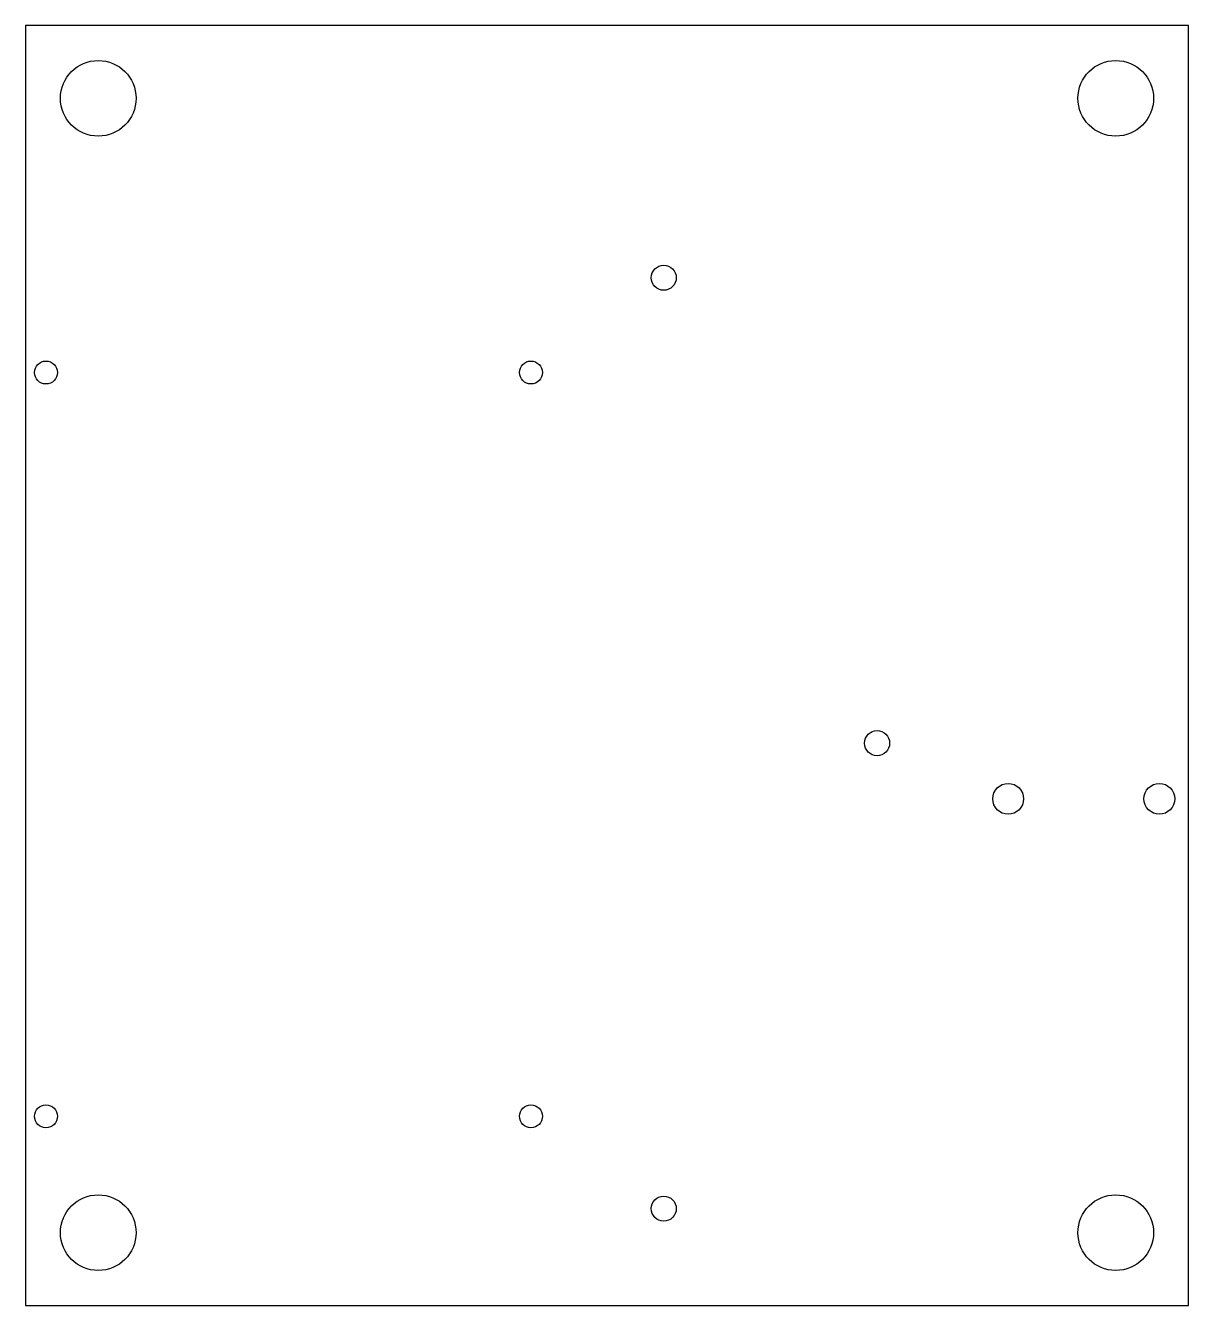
# Model space of a CAD drawing. Header units: millimetres. Extents: x -100 to 100, y -110 to 110.
import ezdxf

# ---------------------------------------------------------------- set-up
doc = ezdxf.new("R2010")
doc.units = ezdxf.units.MM

msp = doc.modelspace()

# ---------------------------------------------------------------- linework, layer by layer
at = {"color": 7, "linetype": 'Continuous', "lineweight": 25}
for p, q in [((-100, 110), (-100, -110)), ((100, 110), (-100, 110)), ((100, -110), (100, 110)), ((-100, -110), (100, -110))]:
    msp.add_line(p, q, dxfattribs=at)
for centre, radius in [((-87.5, 97.5), 6.5), ((87.5, 97.5), 6.5), ((9.76, 66.65), 2.153), ((-96.495, 50.365), 1.97), ((-13.085, 50.365), 1.97), ((46.46, -13.35), 2.153), ((69, -22.92), 2.65), ((95, -22.92), 2.65), ((-96.495, -77.495), 1.97), ((-13.085, -77.495), 1.97), ((-87.5, -97.5), 6.5), ((9.76, -93.37), 2.153), ((87.5, -97.5), 6.5)]:
    msp.add_circle(centre, radius, dxfattribs=at)

doc.saveas('drawing.dxf')
